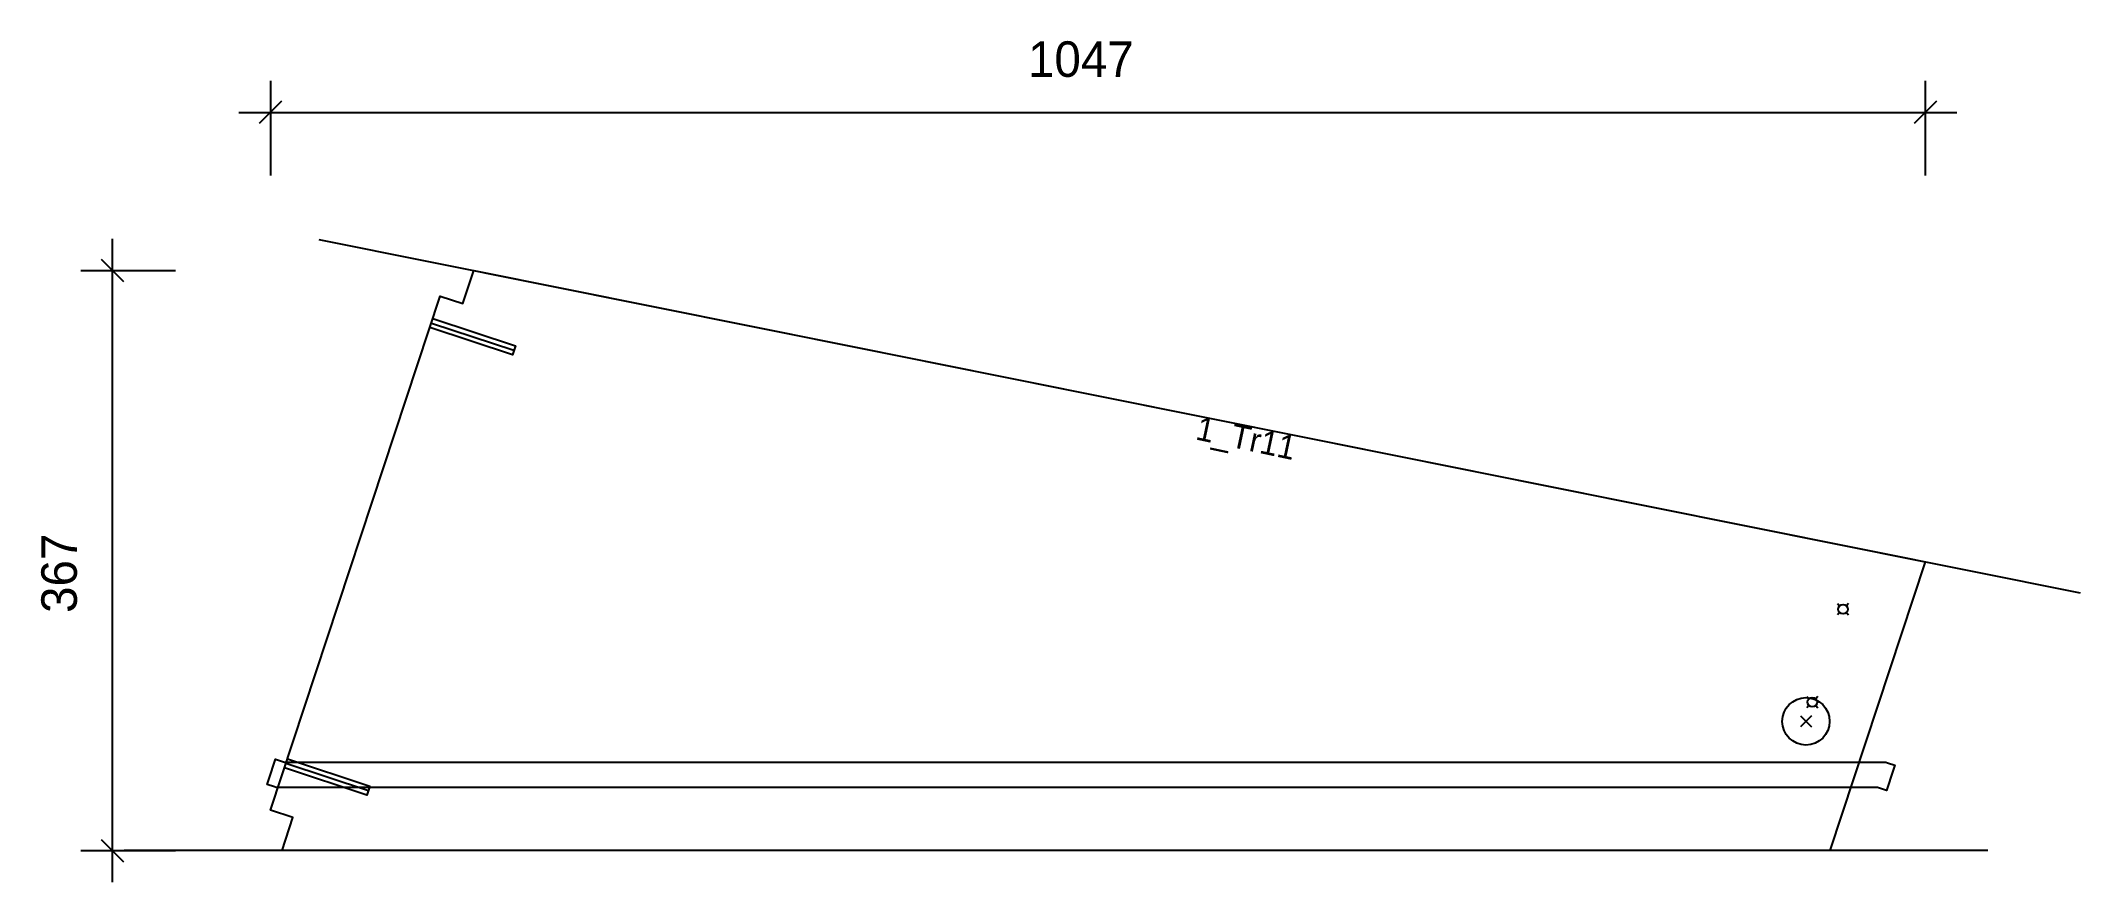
# Model space of a CAD drawing. Header units: millimetres. Extents: x -145 to 1145, y -20 to 512.
import ezdxf
from ezdxf.enums import TextEntityAlignment as Align

# ---------------------------------------------------------------- set-up
doc = ezdxf.new("R2010")
doc.units = ezdxf.units.MM
for name, color, linetype in [('CONTOUR', 7, 'CONTINUOUS'), ('CUT_RISER', 7, 'CONTINUOUS'), ('DIMLINES', 7, 'CONTINUOUS'), ('DIMLINESTEXT', 7, 'CONTINUOUS'), ('DRILLINGSOTHER', 7, 'CONTINUOUS'), ('DRILLINGSSIDE', 7, 'CONTINUOUS'), ('EXTRATREADBACKPROFILELINES', 7, 'CONTINUOUS'), ('EXTRATREADBACKPROFILELINESTEXT', 7, 'CONTINUOUS'), ('EXTRATREADFRONTPROFILELINES', 7, 'CONTINUOUS')]:
    doc.layers.add(name, color=color, linetype=linetype)

msp = doc.modelspace()

# ---------------------------------------------------------------- linework, layer by layer
at = {"layer": 'CONTOUR', "color": 0, "linetype": '0'}
msp.add_lwpolyline([(1047.207, 182.8), (986.801, 0), (7.34, 0), (14.243, 20.889), (0, 25.595), (107.499, 350.91), (121.742, 346.203), (128.645, 367.092), (1047.207, 182.8)], dxfattribs=at)
at = {"layer": 'CUT_RISER', "color": 1, "linetype": '1'}
msp.add_lwpolyline([(1016.869, 40), (1008.869, 40), (975.631, 40), (942.392, 40), (909.153, 40), (875.914, 40), (842.676, 40), (809.437, 40), (776.198, 40), (742.959, 40), (709.721, 40), (676.482, 40), (643.243, 40), (610.004, 40), (576.766, 40), (543.527, 40), (510.288, 40), (502.288, 40), (469.049, 40), (435.811, 40), (402.572, 40), (369.333, 40), (336.094, 40), (302.856, 40), (269.617, 40), (236.378, 40), (203.139, 40), (169.901, 40), (136.662, 40), (103.423, 40), (70.184, 40), (36.946, 40), (3.707, 40), (2.567, 40.377), (-1.99, 41.883), (-0.933, 45.083), (3.297, 57.883), (4.436, 57.506), (8.994, 56), (16.994, 56), (49.419, 56), (81.843, 56), (114.268, 56), (146.692, 56), (179.117, 56), (211.542, 56), (243.966, 56), (276.391, 56), (308.815, 56), (341.24, 56), (373.665, 56), (406.089, 56), (438.514, 56), (470.938, 56), (503.363, 56), (535.788, 56), (568.212, 56), (600.637, 56), (633.061, 56), (665.486, 56), (697.911, 56), (730.335, 56), (762.76, 56), (795.184, 56), (827.609, 56), (860.034, 56), (892.458, 56), (924.883, 56), (957.307, 56), (989.732, 56), (1022.157, 56), (1023.296, 55.623), (1027.854, 54.117), (1026.796, 50.917), (1022.566, 38.117), (1021.427, 38.494), (1016.869, 40)], dxfattribs=at)
at = {"layer": 'DIMLINES', "color": 0}
for p, q in [((0, 487.092), (0, 427.092)), ((1047.207, 487.092), (1047.207, 427.092)), ((-20, 467.092), (1067.207, 467.092)), ((7.071, 474.163), (-7.071, 460.021)), ((1054.278, 474.163), (1040.135, 460.021)), ((-100, -20), (-100, 387.092)), ((-120, 367.092), (-60, 367.092)), ((-107.071, 374.163), (-92.929, 360.021)), ((-120, 0), (-60, 0)), ((-107.071, 7.071), (-92.929, -7.071))]:
    msp.add_line(p, q, dxfattribs=at)
at = {"layer": 'DRILLINGSOTHER', "color": 3}
for p, q in [((991.614, 156.282), (993.027, 154.868)), ((998.684, 156.282), (997.269, 154.868)), ((993.027, 150.626), (991.613, 149.211)), ((997.269, 150.626), (998.683, 149.211)), ((973.607, 91.859), (972.193, 90.445)), ((972.194, 97.516), (973.608, 96.101)), ((977.849, 91.859), (979.263, 90.445)), ((979.264, 97.516), (977.85, 96.101)), ((975.237, 85.327), (968.166, 78.256)), ((968.167, 85.327), (975.236, 78.256))]:
    msp.add_line(p, q, dxfattribs=at)
for centre, radius in [((995.148, 152.747), 3), ((971.701, 81.792), 15), ((975.729, 93.98), 3)]:
    msp.add_circle(centre, radius, dxfattribs=at)
at = {"layer": 'DRILLINGSSIDE', "color": 3}
for p, q in [((101.852, 333.818), (154.074, 316.562)), ((9.795, 55.237), (62.018, 37.98))]:
    msp.add_line(p, q, dxfattribs=at)
at = {"layer": 'DRILLINGSSIDE', "color": 3, "linetype": '3'}
for points in [[(102.793, 336.667), (155.015, 319.41), (153.133, 313.713), (100.91, 330.97)], [(10.736, 58.085), (62.959, 40.829), (61.076, 35.132), (8.854, 52.388)]]:
    msp.add_lwpolyline(points, dxfattribs=at)
at = {"layer": 'EXTRATREADBACKPROFILELINES', "color": 2}
msp.add_line((30.598, 386.763), (1145.253, 163.129), dxfattribs=at)
at = {"layer": 'EXTRATREADFRONTPROFILELINES', "color": 2}
msp.add_line((1086.801, 0), (-92.66, 0), dxfattribs=at)

# ---------------------------------------------------------------- texts
at = {"layer": 'DIMLINESTEXT'}
msp.add_text('1047', height=22.5, dxfattribs=at).set_placement((479.382, 512.092), align=Align.TOP_LEFT)
msp.add_text('367', height=22.5, rotation=90, dxfattribs=at).set_placement((-145, 150.38), align=Align.TOP_LEFT)
at = {"layer": 'EXTRATREADBACKPROFILELINESTEXT'}
msp.add_text('1_Tr11', height=15, rotation=348, dxfattribs=at).set_placement((587.926, 274.946), align=Align.TOP_LEFT)

doc.saveas('drawing.dxf')
